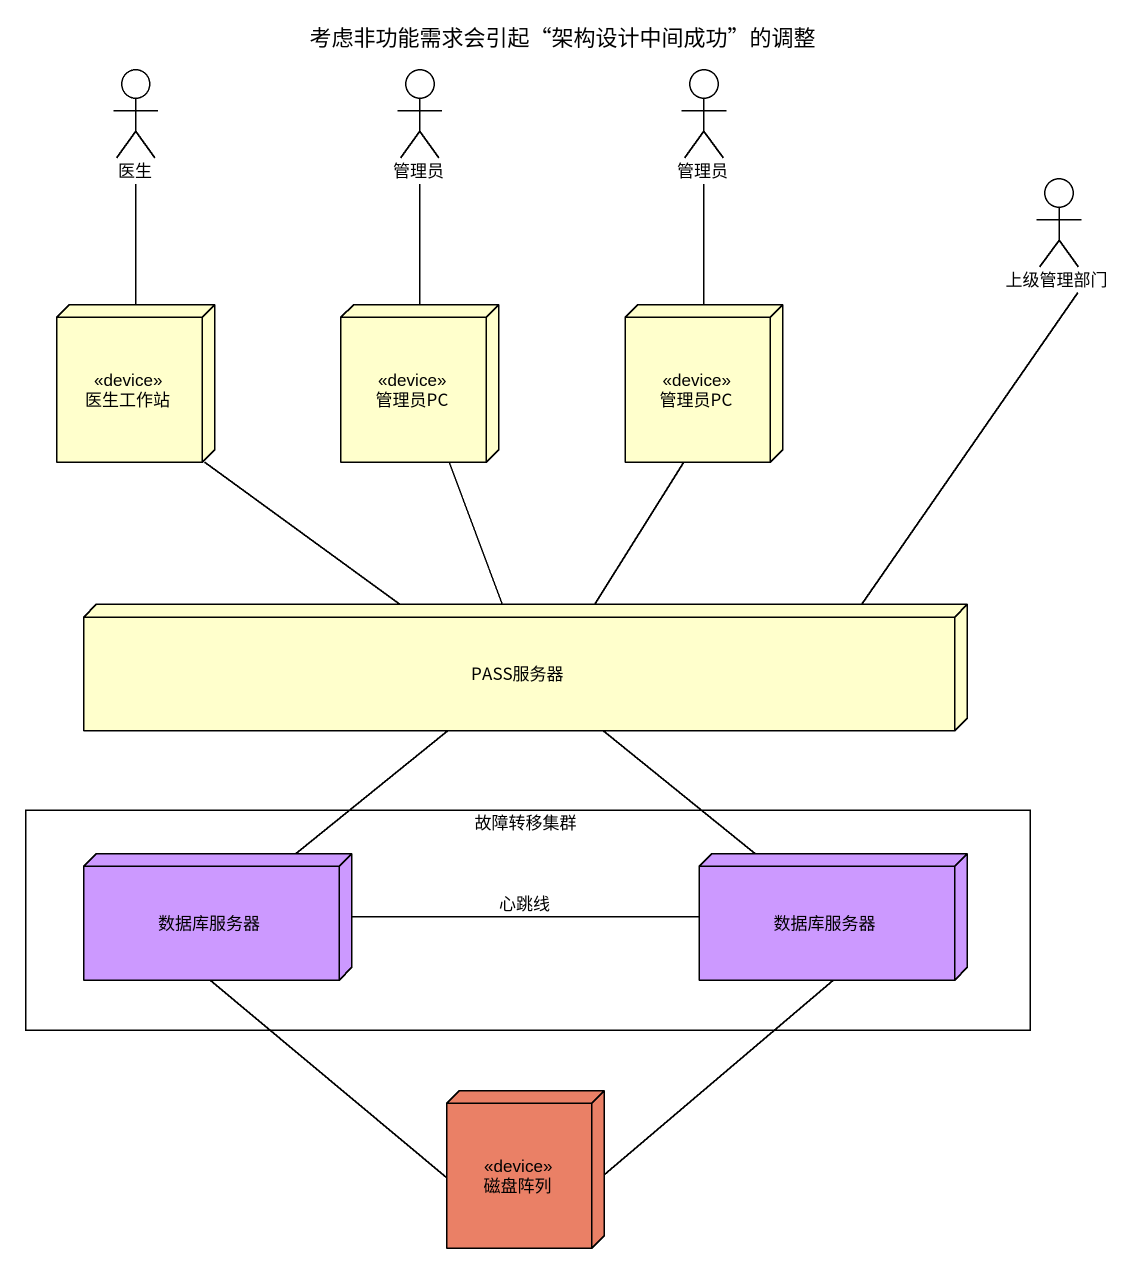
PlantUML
@startuml
title 考虑非功能需求会引起“架构设计中间成功”的调整
actor 医生
actor 管理员
actor "管理员" as 管理员_2
actor 上级管理部门
node 医生工作站 <<device>>
node 管理员PC <<device>>
node "管理员PC" as 管理员PC_2 <<device>>
node PASS服务器
rectangle 故障转移集群 {
  node 数据库服务器 #CC99FF
  node "数据库服务器" as 数据库服务器_2 #CC99FF
}
node 磁盘阵列 <<device>> #EA8066
医生 -- 医生工作站
管理员 -- 管理员PC
管理员_2 -- 管理员PC_2
上级管理部门 -- PASS服务器
医生工作站 -- PASS服务器
管理员PC -- PASS服务器
管理员PC_2 -- PASS服务器
PASS服务器 -- 数据库服务器
PASS服务器 -- 数据库服务器_2
数据库服务器 -right- 数据库服务器_2 : 心跳线
数据库服务器 -- 磁盘阵列
数据库服务器_2 -- 磁盘阵列
@enduml
